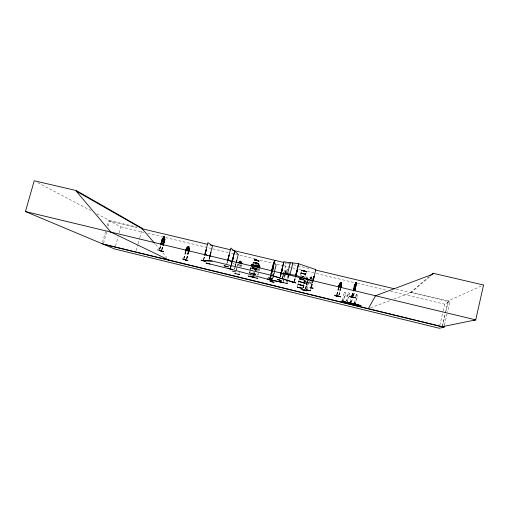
<?xml version="1.0" encoding="UTF-8"?>
<svg xmlns="http://www.w3.org/2000/svg" width="509" height="509" viewBox="0 0 509 509"><rect width="100%" height="100%" fill="white"/><g stroke="black" fill="none" stroke-linecap="round" stroke-linejoin="round"><path stroke-width="0.38" stroke-dasharray="2.54 1.91" d="M354.69 302.785C354.773 302.562 354.525 302.524 354.563 302.74M350.765 302.015L350.58 301.678L350.936 301.837M350.936 301.913L350.446 301.812M342.411 300.297L342.761 300.291L342.5 300.094M342.417 300.176L343.009 300.297M188.648 252.426L187.942 253.59L185.588 252.827L185.639 251.446M185.651 252.795L185.677 251.452M304.376 282.024L304.382 283.36L306.583 283.742L307.22 282.52M300.679 285.161L303.065 285.549L297.911 284.366L303.059 285.657L301.659 284.862L297.975 284.276L298.745 281.222M304.649 274.364L301.15 273.448L300.825 272.805M305.884 274.058L306.501 271.469L305.654 271.074M255.976 273.295L255.671 274.72L255.493 274.37M342.716 300.285L343.257 295.99A1.298 1.024 -71.4 0 1 343.944 294.049L344.275 292.694A0.649 0.515 -71.1 0 1 344.937 292.153L344.981 292.172A0.649 0.515 -71.1 0 1 345.337 292.891L345.007 294.253L345.287 292.879A0.649 0.515 -71.1 0 0 344.937 292.153M302.581 270.311L301.506 270.209L300.762 272.907L305.858 274.262L300.736 273.066L305.839 274.287M298.643 281.617L303.262 282.692M300.736 273.231C307.054 272.5 307.64 279.187 300.73 275.687M300.736 273.187L300.119 275.693M306.552 271.507L305.037 271.163M257.09 269.121L256.103 268.567M252.127 267.931L254.271 268.663M252.114 267.887L252.617 267.925M250.714 273.358L252.197 273.619M255.658 274.758L255.174 274.644M350.396 301.742L351.178 297.479M354.181 303.205L355.155 298.229M346.769 300.946L346.26 300.959L347.113 296.715A1.304 1.037 -71.4 0 1 347.806 294.762L348.131 293.4A0.655 0.515 -71 0 1 348.799 292.86L348.843 292.879A0.655 0.515 -71 0 1 349.206 293.604L348.875 294.972A1.304 1.037 -71.4 0 1 349.168 295.831M304.267 279.931L303.733 282.769L298.656 281.388M439.846 325.219L442.932 311.686M443.104 310.929L444.65 304.159L449.765 301.952L447.494 311.934M442.334 326.695L445.28 313.767M445.451 313.01L448.054 301.602M442.531 325.932L445.642 312.252M445.82 311.495L448.238 300.857L483.55 285.002M444.522 324.984L447.316 312.704M394.004 299.05L410.852 292.739L411.017 292.007L428.858 276.801M347.113 296.715L347.157 296.734A1.304 1.037 -71.4 0 1 347.851 294.781L348.181 293.413A0.655 0.515 -71 0 1 348.843 292.879M349.117 295.812A1.304 1.037 -71.4 0 0 348.824 294.953L349.155 293.585A0.655 0.515 -71 0 0 348.799 292.86M351.382 295.914A1.311 1.05 -71.3 0 1 351.872 295.519L352.247 294.164A0.655 0.522 -70.9 0 1 352.922 293.617A0.655 0.522 -70.9 0 1 353.284 294.348L352.953 295.729A1.311 1.05 -71.3 0 1 353.119 295.971M351.426 295.933A1.311 1.05 -71.3 0 1 351.916 295.538L352.247 294.164M352.107 295.704L353.157 291.339M352.253 295.742L353.284 291.339M352.381 295.742L353.431 291.377M353.068 295.952A1.311 1.05 -71.3 0 0 352.902 295.71L353.284 294.348M353.373 295.729L354.251 292.064M353.52 295.767L354.379 292.071M353.647 295.767L354.525 292.109M355.587 296.416A1.317 1.063 -71.2 0 1 355.855 296.257L356.185 294.876A0.662 0.528 -70.9 0 1 356.86 294.329L356.904 294.348A0.662 0.528 -70.9 0 1 357.273 295.08L356.943 296.467L357.229 295.067A0.662 0.528 -70.9 0 0 356.86 294.329M336.754 294.526L338.358 287.922M336.875 294.558L338.472 287.954M336.977 294.558L338.574 287.948M337.092 294.59L338.695 287.986M338.739 295.576L340.349 288.934M339.039 294.87L340.566 288.966M339.255 294.902L340.686 288.997M309.364 283.418L309.949 281.051L311.184 281.35L310.598 283.71M310.986 276.845L310.554 278.595L311.788 278.894M311.33 280.733L312.272 277.112L310.948 276.794L310.63 278.111L309.892 278.436M310.153 289.863L310.713 287.56M310.904 286.809L312.023 282.215M311.266 286.898L312.577 281.509M311.419 286.656L312.679 281.528M311.603 286.732L312.863 281.604M311.705 286.752L312.965 281.617M297.313 287.025L297.905 284.436L303.04 285.695L302.371 288.189M301.977 279.295L299.413 278.658M303.879 270.75L303.848 270.89M303.3 279.823L301.869 279.734L304.096 280.198M301.538 270.597L304.223 271.392L303.873 271.24M303.618 270.839L304.185 270.998L303.816 270.928M302.181 279.765L299.47 278.881M304.083 280.198L304.407 279.905M303.04 287.572L305.254 278.608M303.135 287.604L304.948 279.982M303.294 287.623L305.139 280.16M303.389 287.649L305.235 280.192M305.425 279.88L305.343 282.183L306.221 282.336L306.946 281.382M305.025 283.468L305.896 279.956M306.278 278.283L306.59 276.998L307.563 277.163L307.201 278.487M305.903 283.621L306.475 281.305L305.597 281.159M305.381 288.775L307.411 280.542M305.476 288.807L307.506 280.574M307.162 282.495L308.009 279.059L305.635 288.826M305.731 288.851L307.767 280.618M306.577 288.991L308.448 281.35M306.749 289.844L308.81 281.439M283.176 281.063L285.759 270.724L286.312 270.349L287.267 270.629L287.598 269.274M285.803 270.756L284.989 275.751M283.182 282.616L285.924 271.647L285.549 271.558M285.848 273.428L286.478 270.909M287.235 270.572L287.566 269.223M286.682 272.958L286.993 271.704M287.369 279.74L286.637 282.667L287.381 279.753M288.279 276.082L287.553 279.008L288.291 276.094M287.025 282.769L288.654 276.171M294.17 281.286L295.086 277.475M294.272 281.299L295.201 277.513M294.418 281.261L295.347 277.52M294.469 281.375L295.462 277.551M294.571 281.394L295.5 277.659M269.84 277.761L270.61 274.758M270.782 274.033L271.386 271.615M270.005 277.78L270.756 274.79M270.909 274.154L271.475 271.704M270.26 277.131L270.82 274.898M271.011 274.154L271.571 271.914L271.049 274.192M270.298 277.17L270.858 274.936M270.763 277.214L271.361 274.879M271.532 274.128L272.137 271.793M270.909 277.252L271.488 274.936L270.928 277.227M272.264 271.857L271.679 274.166L272.283 271.831M272.856 277.761L273.403 275.592M273.581 274.873L274.306 271.978M272.894 277.793L273.441 275.63M273.619 274.905L274.243 272.417M273.028 277.831L273.537 275.623M273.753 274.943L274.262 272.735M280.128 276.743L280.675 274.555M280.16 276.781L280.892 273.867M280.313 276.813L281 273.867M280.408 276.769L280.955 274.586M280.523 276.807L281.254 273.893M282.527 277.997L283.284 274.981M282.559 278.035L283.729 273.352M283.914 272.62L285.918 264.597L285.091 263.503M282.705 278.067L283.424 275.013M257.637 275.229L258.566 271.488M258.769 270.756L259.132 269.248M257.987 275.318L258.349 273.81M259.119 270.839L259.571 269.134M250.752 267.231L249.238 273.187L250.822 267.028M249.607 273.288L251.102 267.314M251.09 272.016L250.727 273.333L255.499 274.37M251.809 269.159L252.184 267.715L253.113 267.817M253.616 266.232L252.998 270.298M252.712 274.039L253.068 272.531M253.845 269.573L254.201 268.065M253.062 274.122L253.418 272.62M254.195 269.655L254.602 267.938M254.303 269.331L254.646 267.95M254.984 269.013C252.852 268.498 260.614 270.489 254.818 268.663M254.888 269.038L254.945 268.892M254.176 274.389L255.862 267.67M255.442 269.592L255.779 268.224M256.708 269.885L257.051 268.504L255.925 271.004M256.396 271.602L257.058 268.994L253.062 267.976M230.399 267.766L231.76 262.466M231.837 262.453L230.526 267.855L231.945 262.606M230.666 267.887L232.028 262.593M230.73 267.931L232.091 262.638M235.489 265.151L235.864 263.681M234.604 268.86L235.171 266.659M235.355 265.927L235.991 263.452M234.744 268.892L235.247 266.652M235.495 265.959L235.998 263.719M236.303 269.948L237.029 267.009M237.239 266.296L238.002 263.268M236.647 270.037L236.997 268.555M237.767 265.647L238.123 264.165M238.237 265.113L238.536 263.936M239.16 264.088L238.861 265.259L240.025 265.539L240.477 263.777M240.948 264.515L240.649 265.692L239.764 266.551L238.6 266.271M238.937 273.696L240.038 269.293M240.808 266.379L241.158 264.896M241.062 266.875L241.571 264.839M227.358 261.524L226.798 263.713L227.504 261.556L227.199 263.07M230.335 267.728L230.914 265.45M231.111 264.693L231.697 262.421M209.002 259.386L209.511 257.077M209.065 259.374L209.651 257.115M209.142 259.418L209.727 257.16M203.511 259.641L204.459 256.008M203.594 259.692L204.605 256.046M203.74 259.724L204.682 256.097M183.647 258.496L185.709 251.007M183.921 258.585L185.893 251.083M184.01 258.597L185.982 251.096M186.568 258.61L188.336 251.879M186.657 258.623L188.419 251.891M186.841 258.693L188.61 251.968M186.93 258.712L188.699 251.98M159.622 248.748L160.615 245.026M159.75 248.774L160.736 245.052M159.641 249.569L160.831 245.109M159.762 249.595L160.952 245.134M161.722 249.525L162.708 245.822M161.843 249.55L162.829 245.847M161.932 249.601L162.918 245.904M162.053 249.626L163.039 245.93M136.317 250.498L137.926 244.505M138.13 243.754L139.542 238.511M139.746 237.76L141.763 230.265M115.562 245.955L118.063 236.793M119.1 232.969L120.767 226.861L109.67 221.033L138.391 227.867M102.583 242.278L105.84 230.399M107.062 225.939L108.487 220.741M103.569 243.321L107.227 229.947M108.245 226.238L109.791 220.601L96.5 213.595M305.044 277.386L304.617 277.195M300.838 272.773L305.89 273.937L302.257 273.269M298.758 281.197L299.477 278.875M344.688 296.263L343.308 301.086L344.688 296.263A1.298 1.024 -71.4 0 0 344.962 294.24M347.17 301.843L348.557 296.989L347.214 301.856M351.439 301.939L352.438 298.452M351.293 302.651L352.489 298.471M356.631 298.509L355.231 303.409L356.631 298.509A1.317 1.063 -71.2 0 0 356.898 296.448M298.013 284.175L302.817 285.396M354.474 302.391L354.862 302.518M305.044 277.373L304.897 276.953M303.688 282.851L302.81 285.396M303.727 282.781L298.643 281.483M340.769 288.088L340.203 289.417L338.313 289.118L338.364 287.782L338.288 289.163M354.487 302.505L354.868 302.62M350.466 301.735L350.886 301.85M297.988 284.245L300.908 285.193M354.735 302.651L354.27 302.537M300.781 272.881L305.884 274.122M312.284 282.737L311.514 283.939L308.409 283.182L308.327 281.776M288.908 275.318L288.107 276.546L284.938 275.783L284.862 274.338M271.023 273.059L272.2 271.558M304.007 271.17L304.726 271.526M254.697 268.949L256.059 269.172M304.013 271.291L306.437 271.704L306.017 271.488M298.681 281.636L303.682 282.896L303.256 282.692M255.022 267.39L253.8 268.714L255.219 267.734L255.607 269.146L256.014 269.115M346.292 300.889L346.235 300.895M256.288 268.688L255.391 269.56L254.201 269.274L253.826 268.097L252.979 269L251.79 268.714L251.414 267.53M258.801 269.312L257.904 270.184L256.714 269.897L256.332 268.72M311.845 281.509L310.923 282.4L309.688 282.101M253.902 268.466L257.032 269.274L256.841 269.007M410.852 292.739L429.831 276.724M285.765 270.731L286.312 270.355M306.463 271.615L302.575 270.317M370.558 307.837L390.339 300.425M252.108 268.052L254.64 268.669L254.392 268.447M254.538 268.51L252.547 268.167M255.575 268.771L257.083 269.026M256.854 269L256.523 268.879L256.841 269.032M256.835 269.28L256.065 269.166M301.729 270.196L301.411 270.266L304.147 271.138M306.17 271.761L304.726 271.526M255.671 274.504L255.187 274.466M305.724 274.485L304.643 274.364M304.891 277.131L304.726 276.871M304.853 277.284L304.694 277.023M301.468 279.25L303.498 279.804M303.332 279.702L300.425 279.034M302.053 279.74L304.363 280.058M301.691 270.285L303.141 270.534M301.659 270.444L304.013 270.826M305.871 271.475L306.246 271.52M252.305 267.759L253.081 267.88M252.26 267.976L253.584 268.211M252.229 268.135L252.553 268.167M253.552 268.364L254.475 268.637M254.405 268.625L252.337 267.925L253.705 268.3M299.623 278.658L299.96 278.798M303.778 280.001L304.147 280.045M251.141 273.568L250.663 273.562M255.136 274.79L255.652 274.784L255.117 274.567M302.028 270.489L302.518 270.572M303.663 270.852L303.962 270.909M305.375 271.392L305.858 271.571M306.717 277.284L307.277 277.38M252.61 267.899L254.252 268.408M254.074 268.37L254.914 268.822M256.116 268.949L256.568 269.032M300.456 278.881L299.979 278.697L301.722 279.053M302.321 279.473L301.563 279.263M302.683 282.298L303.803 282.393L298.898 281.261M342.417 299.998L342.881 300.087M305.381 271.405L304.051 271.163M301.163 275.935L304.287 276.718M304.038 276.826L302.149 276.393M253.107 267.81L255.55 268.402M256.084 269.076L254.786 268.847M300.514 278.652L301.754 278.932M300.456 278.875L301.697 279.155M303.345 279.626L302.111 279.358M302.645 279.944L303.23 280.065M302.69 282.298L298.891 281.261M303.173 270.419L305.654 271.087M301.124 278.716L301.773 278.862M253.66 267.925L254.284 268.071M255.575 268.771L254.207 268.351M254.182 274.268L252.795 273.918M300.246 285.027L297.911 284.633L302.81 285.784M411.017 292.007L448.238 300.857M109.791 220.601L136.87 227.039M285.021 262.759L287.337 263.306M288.113 263.49L292.745 264.597M293.515 264.775L309.733 268.637M396.218 289.214L449.765 301.952M120.767 226.861L143.952 232.397M147.82 233.319L162.505 236.825M165.597 237.563L211.979 248.627M212.749 248.812L228.21 252.502M231.302 253.24L255.263 258.96M259.902 260.067L272.27 263.019M276.909 264.126L283.093 265.603M283.869 265.787L297.778 269.108M298.554 269.293L315.561 273.352M316.331 273.537L354.207 282.578M357.299 283.316L386.675 290.327M390.543 291.25L444.65 304.159M255.499 264.146L256.695 264.432M255.664 264.413L256.428 264.597M289.576 272.525L289.207 272.436M309.726 277.889L312.774 278.671M252.05 267.689L253.24 267.976M254.462 268.249L255.652 268.536M256.969 268.873L258.165 269.159M303.758 270.826L305.044 271.163M304.121 271.24L301.557 270.444M302.384 276.362L303.695 276.705M302.346 276.54L303.008 276.705M302.098 276.565L302.766 276.731M300.787 279.193L302.066 279.556M302.015 279.753L299.317 278.945L301.455 279.263M254.233 268.256L257 269.28M254.252 268.746L254.786 268.867M254.214 268.898L254.85 269.064L252.076 268.192M252.833 273.766L254.691 274.268M252.757 274.09L253.527 274.3M300.908 285.193L302.817 285.784M252.305 273.797L252.928 273.963M253.45 274.084L254.08 274.256M301.411 279.384L300.234 279.053M254.888 268.383L255.537 268.466M302.359 279.32L303.542 279.651M255.499 268.587L256.53 268.886M300.838 279.027L299.534 278.658M303.046 279.269L303.599 279.428M303.008 279.39L303.568 279.536M302.257 273.269L300.984 272.824M251.745 273.632L250.956 273.365M186.682 251.777L187.617 252.082M346.68 300.819L346.273 300.743M255.995 269L256.453 269.153M354.315 302.301L354.741 302.378M350.338 301.532L350.752 301.608M299.852 278.709L300.297 278.862M344.275 292.694L344.326 292.707A0.649 0.515 -71.1 0 1 344.981 292.172M355.855 296.257L356.23 294.889A0.662 0.528 -70.9 0 1 356.904 294.348M305.037 273.568L305.47 273.721M305.635 271.176L306.1 271.246M301.856 270.565L302.321 270.635M251.217 273.651L250.708 273.435M255.155 274.421L255.652 274.574M255.041 274.733L255.372 274.854M252.299 268.02L252.642 268.173M303.924 279.95L304.35 280.16M37.73 182.616L90.901 210.643M232.556 262.771L235.603 264.973M271.112 273.142L273.015 274.955M311.896 278.455L312.443 279.053M281.884 274.122L283.182 275.541M155.563 244.409L159.171 248.615M162.772 252.827L166.895 257.643M311.152 277.119L311.044 277.558L311.832 277.749L311.941 277.31L311.152 277.119M256.021 268.498L254.513 274.459L256.04 268.517M298.726 281.261L303.803 282.603L298.719 281.28"/><path stroke-width="0.76" d="M159.915 250.708L163.421 251.465M160.004 250.765L163.516 251.503M161.493 243.417L161.595 241.953L161.518 243.372M355.371 297.714L351.127 296.652L355.371 297.746M353.85 288.482L353.653 289.907L354.754 289.895L355.25 288.457L354.754 289.895M210.071 264.088L205.992 263.032L232.333 269.522L228.134 268.453M232.079 271.004L235.998 271.952M273.931 282.291L270.018 281.28L273.957 282.279M283.672 282.749L279.556 281.674L286.802 283.494M154.532 243.207L142.17 228.77L142.285 228.331L76.395 190.582L34.23 180.771L25.45 211.553L114.729 249.016L439.159 328.229L444.001 327.287L444.344 325.754M272.684 278.9L268.453 277.85L272.665 278.926M473.885 320.288L475.743 319.875L483.55 285.002L433.019 273.25L432.79 274.23L375.496 295.767M353.329 290.607C354.76 289.233 353.036 283.392 356.128 284.143M353.475 290.645L354.684 285.511M353.602 290.645L353.952 289.188M355.836 284.105L356.135 282.654L355.664 282.673L354.977 284.639L354.289 288.457L354.728 288.45L355.244 287.292L355.766 284.137M355.81 284.149L356.135 282.654M354.601 290.601L356.147 284.582L354.748 290.645M354.881 290.639L355.963 285.479M338.536 287.191L339.618 283.704L341.501 283.977M338.829 286.491L339.07 284.989L339.408 285.046M338.752 287.216L339.287 285.015M339.058 286.745L340.489 282.412L341.291 282.508L340.604 286.942M340.216 283.825L340.489 282.412M340.527 288.196L341.24 285.25L341.577 285.314L341.043 287.521M341.685 284.448L340.801 288.1L341.52 283.933M312.755 280.777L313.938 276.393L312.857 280.796M313.029 280.949L315.822 269.56L298.522 263.77M313.143 280.885L314.225 276.489L313.837 276.381M308.639 280.586L309.02 278.957M287.445 274.109L290.302 262.657M288.845 275.452L289.271 273.867M289.996 274.485L292.866 262.975M295.284 276.801L296.76 270.743L297.135 270.813L295.583 276.896M297.078 269.573L298.338 264.495M295.385 276.813L296.874 270.782M295.532 276.769L298.77 263.713L283.888 261.855L280.892 273.823M295.684 276.909L297.167 270.934L296.76 270.743M271.526 271.049L273.747 262.237L275.006 260.379L272.309 271.049M271.66 271.176L273.829 262.332L276.126 264.934L274.434 271.666M271.761 271.17L272.13 269.681M271.011 274.822L271.017 275.286L294.132 282.54M272.455 271.087L273.301 267.168M272.48 271.062L273.448 267.206M280.853 273.829L283.85 261.868M281.006 273.861L282.171 268.727L282.527 268.797L281.254 273.893M281.14 273.861L282.527 268.797M283.468 274.224L283.85 272.716M283.615 274.256L283.99 272.748M258.464 267.963L258.769 266.767L257.579 266.481M259.106 268.116L259.253 265.024L257.98 264.718M251.72 266.341L253.062 263.535M252.356 266.493L252.661 265.297M253.145 264.279L253.253 263.853M257.23 267.817L257.573 266.436L257.242 265.876M231.951 261.709L234.636 251.242L230.825 248.048L227.733 260.061M232.091 261.741L234.764 251.351L238.327 254.335L236.189 262.695M232.333 261.092L233.052 258.018L232.282 261.88M232.416 261.079L233.256 258.101M236.24 262.218L236.755 260.786L236.437 262.294M239.574 262.498L239.86 261.181L241.113 261.486L240.738 262.778L241.247 263.344M227.695 260.831L229.196 254.984L227.758 260.875M231.888 261.664L233.007 257.904M209.784 256.377L212.482 245.974L207.952 242.615L204.841 254.557M209.848 256.358L210.828 252.591M209.924 256.409L210.898 252.642M204.796 255.321L206.31 249.505L204.873 255.372M185.62 250.994L186.211 248.742L186.574 248.85L186.179 250.345M185.83 250.759L186.994 247.628L189.323 248.398L189.011 251.045M186.09 250.333L186.574 248.85M186.447 250.581L188.012 246.566L189.011 246.903L188.387 251.217M186.949 250.746L187.586 248.341L188.515 248.647L187.885 251.052M188.604 248.214L189.011 246.903M188.527 251.134L189.011 249.652L188.616 251.147M188.807 251.223L189.284 249.741L188.922 249.639M188.89 251.236L189.552 248.971M160.812 244.282L162.326 239.096M160.939 244.307C161.181 242.335 162.365 235.018 164.884 239.205M161.029 244.365L162.021 240.642M161.149 244.39L162.536 239.185L162.206 239.071M163.86 236.73L162.32 241.012L162.416 242.259L163.141 242.538L164.496 239.052L164.598 237.035L163.822 236.723L164.598 237.073M164.267 238.409L164.636 237.041M162.905 245.083L163.497 242.863M163.026 245.109L164.286 239.898M163.115 245.16L164.407 239.924M163.236 245.185L164.916 239.192L163.936 242.857M271.482 280.135L267.41 279.097M169.058 260.093L110.803 232.079L76.235 191.155L76.395 190.582M277.252 279.505L281.477 280.542M228.261 266.811L224.087 265.762M201.144 260.245L205.369 261.302L201.201 260.226M353.831 297.72L349.638 296.62M353.908 297.695L349.721 296.62M297.269 287.038L298.159 287.464M250.962 276.266L250.008 276.132L254.926 277.424L250.956 276.266M163.313 244.116L163.873 242.831L163.274 244.104L161.487 243.41M334.725 295.468L338.129 296.505L334.737 295.513M280.853 280.554L277.71 279.498M368.363 308.658L375.515 295.729M303.72 290.206L301.131 289.328M292.446 282.177L295.328 282.616L292.465 282.221M184.703 259.425L182.203 259.017M306.183 289.532L306.437 289.844M306.233 289.837L310.286 290.709M234.789 273.32L235.635 273.797L234.967 273.339M248.704 276.317L248.176 275.961M253.622 277.488L253.113 277.157M253.418 277.488L252.916 277.081M267.384 279.167L271.469 280.192M162.587 238.276L162.963 237.888M305.254 278.595L306.323 278.34M287.515 274.975L288.457 274.052M297.332 287.101L302.333 288.361L298.153 287.464M430.041 275.783L433.019 273.25M348.054 303.281L341.494 301.182L341.902 301.347M342.754 301.353L349.276 303.523M345.376 301.862L351.776 304.102M347.762 303.224L348.054 303.205M349.403 302.728L355.95 304.757M349.435 302.734L349.817 302.893M359.615 305.476L353.38 303.504M353.131 304.204L346.915 302.244M354.646 303.752L360.875 305.724M186.994 247.628L186.523 247.978M238.702 262.288L238.212 262.619L238.696 262.243L241.597 262.937L241.928 263.49M251.866 264.61L251.344 264.966L251.872 264.61L252.776 264.877M305.724 278.678L306.297 278.328M238.842 262.759L239.567 262.491M256.943 266.322L257.688 266.048M347.819 303.332L341.374 301.239M353.271 303.58L360.003 305.705M353.774 303.676L353.411 303.51M354.671 303.758L355.059 303.924M350.529 303.033L357.197 305.082M282.514 282.272L282.909 282.66M256.657 260.353L254.176 259.953M256.479 260.169L256.224 260.105M256.721 260.347L256.167 260.271M258.935 260.945L256.313 260.061M258.922 261.041L256.981 260.137L254.411 259.806M258.865 261.187L256.262 260.258M253.794 262.224L258.324 263.363M258.317 263.541L253.711 262.383M258.279 263.694L253.673 262.536M252.916 265.437L253.259 265.73M356.185 282.667L355.664 282.673M355.715 282.73L356.154 282.718M230.437 269.096L230.717 269.083M353.628 289.844L354.754 289.85M212.202 261.085L202.404 260.589L212.03 260.977L271.564 275.375L294.437 282.495M269.369 279.708L230.507 269.083M257.223 266.551L257.713 266.57L252.757 265.272L256.689 266.296M257.274 266.22C258.744 266.086 251.879 264.375 253.38 265.246M257.261 266.398C258.737 266.258 251.802 264.527 253.31 265.405M257.153 266.71L257.637 266.729L256.682 266.296M279.326 280.052L279.695 280.135M336.373 295.983L338.809 296.346M338.93 296.384L336.519 296.028M340.502 282.463L341.291 282.559M281.057 273.168L295.882 275.35M340.566 296.862L337.162 295.863L340.597 296.83M305.349 290.353L302.639 289.856M187.675 247.858L187.986 246.566L188.985 246.897M292.707 281.954L295.869 282.972M306.189 278.76L307.067 278.9L307.175 278.474L307.538 278.983M313.035 288.17L310.127 287.68M183.724 259.336L183.425 259.24M187.827 260.404L185.314 259.965M304.134 289.926L306.876 290.798M304.134 289.939L306.87 290.804M258.171 260.85L256.994 260.595M235.311 273.581L239.122 274.523M252.299 277.087L248.519 276.183M257.23 278.283L253.425 277.373M306.348 289.736L310.325 290.703M256.358 260.137L254.373 259.895M186.307 260.131L186.568 260.214M251.51 276.381L252.133 276.533M207.806 244.384L142.17 228.77L76.235 191.155M210.122 244.937L230.971 249.894M232.518 250.263L283.481 262.389M315.141 269.923L394.672 288.845M258.012 264.769L259.208 265.062M257.007 265.889L259.762 266.506L260.099 267.072M286.522 273.587L287.782 273.893M239.459 262.911L240.623 263.191M25.45 211.553L110.86 232.091M259.52 267.772L259.857 267.842M224.081 265.825L228.299 266.85M287.292 283.729L286.694 283.316L287.108 283.647M310.687 290.938L310.331 290.544M252.07 276.909L252.661 277.284M257.013 278.105L257.732 278.544L257.23 278.137M239.637 274.771L238.81 274.313L239.631 274.739M102.175 243.766L442.334 326.695L475.743 319.875L110.803 232.079M103.308 244.256L444.001 327.287M356.147 284.092L356.173 284.614M251.567 276.699L252.19 276.871M300.285 287.693L300.921 287.865M256.918 260.379L257.541 260.551M255.741 260.258L256.358 260.436M311.184 287.82L310.999 287.782M253.406 276.858L253.972 277.023M313.035 288.196L310.013 287.642M187.789 260.43L185.435 260.035M183.469 259.253L186.536 260.207M295.634 275.382L312.272 280.707M353.31 297.231L351.725 297.154M349.785 302.893L355.95 304.834M346.464 302.231L353.017 304.344M345.439 302.047L351.897 304.038M342.722 301.423L349.365 303.618M354.735 303.867L361.18 305.864M351.076 303.135L357.261 305.184M257.878 263.554L253.667 262.708M159.234 250.237L161.697 251.115M157.504 249.862L160.895 250.568M161.448 243.404L163.319 244.116M162.244 239.574L164.579 240.49M252.941 265.424L253.272 265.552M257.878 263.547L258.368 263.834M205.006 253.908L207.659 255.613M227.905 259.405L230.698 261.429M251.153 265.762L251.484 265.832M306.036 289.5L306.253 289.825M241.565 262.975L241.883 263.497M285.848 273.428L286.255 274.669M355.212 284.633L354.569 287.305L355.008 287.299L355.651 284.62L355.212 284.633M355.689 282.959L355.861 283.424L355.689 282.959M340.069 284.27L339.452 286.796L340.203 286.891L340.814 284.353L340.069 284.27M340.585 282.705L340.476 283.157L340.954 283.208L341.062 282.756L340.585 282.705M288.826 273.887L288.463 275.35L288.838 273.899M258.935 265.214L258.827 265.647L258.063 265.463L258.171 265.036L258.935 265.214M240.044 261.492L239.936 261.912L240.687 262.09L240.795 261.671L240.044 261.492M188.145 246.89L188.031 247.323L188.635 247.52L188.744 247.094L188.145 246.89M163.389 238.613L162.708 241.164L163.434 241.444L164.108 238.899L163.389 238.613M163.943 237.067L163.822 237.518L164.286 237.709L164.407 237.251L163.943 237.067M271.558 280.173L267.473 279.218L271.558 280.173M280.853 282.005L269.808 279.81L281.324 282.171L280.853 282.005"/></g></svg>
